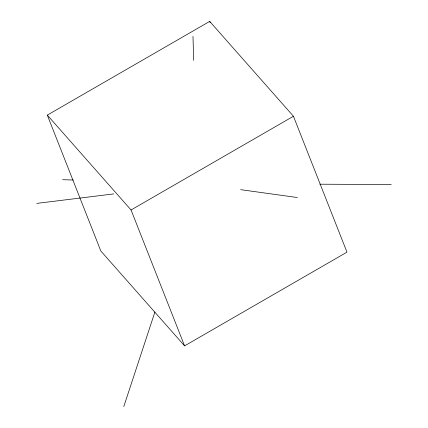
<?xml version="1.0" encoding="UTF-8"?>
<svg xmlns="http://www.w3.org/2000/svg" width="428" height="428" viewBox="0 0 428 428"><rect width="100%" height="100%" fill="white"/><g stroke="black" fill="none" stroke-linecap="round" stroke-linejoin="round"><path stroke-width="0.64" d="M123.783 406.6L154.925 311.953M47.31 115.116L209.699 21.4L293.442 116.256L346.974 252.151L184.586 345.867L100.842 251.011L47.31 115.116L131.054 209.971L184.586 345.867M131.054 209.971L293.442 116.256M36.749 203.396L113.714 193.916M319.877 184.201L391.251 184.532M62.6 179.701L73.258 180.011M240.648 189.668L297.332 197.527M209.699 21.4L210.185 22.641M192.991 36.364L193.665 60.353"/></g></svg>
